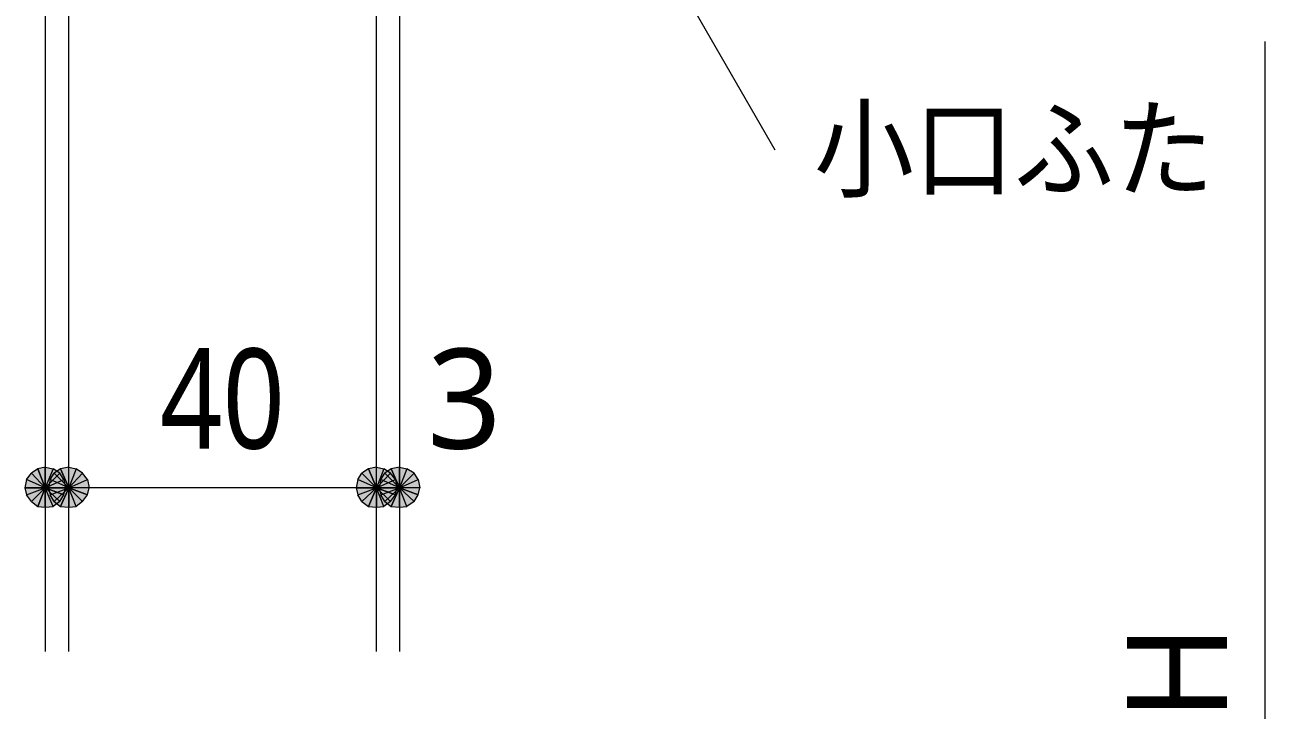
# Model space of a CAD drawing. Header units: millimetres. Extents: x 0 to 420, y 0 to 297.
# Drawn here: x 130.45 to 162.69, y 221.31 to 239.13 of the extents above; entities that cross this region are included whole.
import ezdxf
from ezdxf.enums import TextEntityAlignment as Align

# ---------------------------------------------------------------- set-up
doc = ezdxf.new("R2010")
doc.units = ezdxf.units.MM
doc.styles.add('kst32b', font='NotoSansJP-Variable.ttf')

msp = doc.modelspace()

# ---------------------------------------------------------------- hatches: boundary and pattern name
h = msp.add_hatch(color=7)
h.paths.add_polyline_path([(131.36, 227.478), (131.191, 227.584), (130.979, 227.097), (131.36, 227.478)])
h.paths.add_polyline_path([(131.191, 227.584), (130.979, 227.097), (130.979, 227.626), (131.191, 227.584)])
h.paths.add_polyline_path([(130.979, 227.097), (130.979, 227.626), (130.789, 227.584), (130.979, 227.097)])
h = msp.add_hatch(color=7)
h.paths.add_polyline_path([(131.953, 227.478), (131.784, 227.584), (131.593, 227.097), (131.953, 227.478)])
h.paths.add_polyline_path([(131.784, 227.584), (131.593, 227.097), (131.593, 227.626), (131.784, 227.584)])
h.paths.add_polyline_path([(131.593, 227.097), (131.593, 227.626), (131.382, 227.584), (131.593, 227.097)])
h = msp.add_hatch(color=7)
h.paths.add_polyline_path([(139.954, 227.478), (139.785, 227.584), (139.594, 227.097), (139.954, 227.478)])
h.paths.add_polyline_path([(139.785, 227.584), (139.594, 227.097), (139.594, 227.626), (139.785, 227.584)])
h.paths.add_polyline_path([(139.594, 227.097), (139.594, 227.626), (139.383, 227.584), (139.594, 227.097)])
h = msp.add_hatch(color=7)
h.paths.add_polyline_path([(140.568, 227.478), (140.377, 227.584), (140.187, 227.097), (140.568, 227.478)])
h.paths.add_polyline_path([(140.377, 227.584), (140.187, 227.097), (140.187, 227.626), (140.377, 227.584)])
h.paths.add_polyline_path([(140.187, 227.097), (140.187, 227.626), (139.975, 227.584), (140.187, 227.097)])
h = msp.add_hatch(color=7)
h.paths.add_polyline_path([(130.789, 227.584), (130.62, 227.478), (130.979, 227.097), (130.789, 227.584)])
h.paths.add_polyline_path([(130.62, 227.478), (130.979, 227.097), (130.493, 227.309), (130.62, 227.478)])
h.paths.add_polyline_path([(130.979, 227.097), (130.493, 227.309), (130.45, 227.097), (130.979, 227.097)])
h = msp.add_hatch(color=7)
h.paths.add_polyline_path([(131.466, 226.907), (131.509, 227.097), (130.979, 227.097), (131.466, 226.907)])
h.paths.add_polyline_path([(131.509, 227.097), (130.979, 227.097), (131.466, 227.309), (131.509, 227.097)])
h.paths.add_polyline_path([(130.979, 227.097), (131.466, 227.309), (131.36, 227.478), (130.979, 227.097)])
h = msp.add_hatch(color=7)
h.paths.add_polyline_path([(131.382, 227.584), (131.212, 227.478), (131.593, 227.097), (131.382, 227.584)])
h.paths.add_polyline_path([(131.212, 227.478), (131.593, 227.097), (131.106, 227.309), (131.212, 227.478)])
h.paths.add_polyline_path([(131.593, 227.097), (131.106, 227.309), (131.064, 227.097), (131.593, 227.097)])
h = msp.add_hatch(color=7)
h.paths.add_polyline_path([(132.08, 226.907), (132.122, 227.097), (131.593, 227.097), (132.08, 226.907)])
h.paths.add_polyline_path([(132.122, 227.097), (131.593, 227.097), (132.08, 227.309), (132.122, 227.097)])
h.paths.add_polyline_path([(131.593, 227.097), (132.08, 227.309), (131.953, 227.478), (131.593, 227.097)])
h = msp.add_hatch(color=7)
h.paths.add_polyline_path([(139.383, 227.584), (139.213, 227.478), (139.594, 227.097), (139.383, 227.584)])
h.paths.add_polyline_path([(139.213, 227.478), (139.594, 227.097), (139.107, 227.309), (139.213, 227.478)])
h.paths.add_polyline_path([(139.594, 227.097), (139.107, 227.309), (139.065, 227.097), (139.594, 227.097)])
h = msp.add_hatch(color=7)
h.paths.add_polyline_path([(140.081, 226.907), (140.123, 227.097), (139.594, 227.097), (140.081, 226.907)])
h.paths.add_polyline_path([(140.123, 227.097), (139.594, 227.097), (140.081, 227.309), (140.123, 227.097)])
h.paths.add_polyline_path([(139.594, 227.097), (140.081, 227.309), (139.954, 227.478), (139.594, 227.097)])
h = msp.add_hatch(color=7)
h.paths.add_polyline_path([(139.975, 227.584), (139.806, 227.478), (140.187, 227.097), (139.975, 227.584)])
h.paths.add_polyline_path([(139.806, 227.478), (140.187, 227.097), (139.7, 227.309), (139.806, 227.478)])
h.paths.add_polyline_path([(140.187, 227.097), (139.7, 227.309), (139.658, 227.097), (140.187, 227.097)])
h = msp.add_hatch(color=7)
h.paths.add_polyline_path([(140.674, 226.907), (140.716, 227.097), (140.187, 227.097), (140.674, 226.907)])
h.paths.add_polyline_path([(140.716, 227.097), (140.187, 227.097), (140.674, 227.309), (140.716, 227.097)])
h.paths.add_polyline_path([(140.187, 227.097), (140.674, 227.309), (140.568, 227.478), (140.187, 227.097)])
h = msp.add_hatch(color=7)
h.paths.add_polyline_path([(130.45, 227.097), (130.493, 226.907), (130.979, 227.097), (130.45, 227.097)])
h.paths.add_polyline_path([(130.493, 226.907), (130.979, 227.097), (130.62, 226.737), (130.493, 226.907)])
h.paths.add_polyline_path([(130.979, 227.097), (130.62, 226.737), (130.789, 226.61), (130.979, 227.097)])
for points in [[(130.789, 226.61), (130.979, 226.589), (130.979, 227.097), (130.789, 226.61)], [(131.382, 226.61), (131.593, 226.589), (131.593, 227.097), (131.382, 226.61)], [(139.383, 226.61), (139.594, 226.589), (139.594, 227.097), (139.383, 226.61)], [(139.975, 226.61), (140.187, 226.589), (140.187, 227.097), (139.975, 226.61)]]:
    msp.add_hatch(color=7).paths.add_polyline_path(points)
h = msp.add_hatch(color=7)
h.paths.add_polyline_path([(130.979, 226.589), (131.191, 226.61), (130.979, 227.097), (130.979, 226.589)])
h.paths.add_polyline_path([(131.191, 226.61), (130.979, 227.097), (131.36, 226.737), (131.191, 226.61)])
h.paths.add_polyline_path([(130.979, 227.097), (131.36, 226.737), (131.466, 226.907), (130.979, 227.097)])
h = msp.add_hatch(color=7)
h.paths.add_polyline_path([(131.064, 227.097), (131.106, 226.907), (131.593, 227.097), (131.064, 227.097)])
h.paths.add_polyline_path([(131.106, 226.907), (131.593, 227.097), (131.212, 226.737), (131.106, 226.907)])
h.paths.add_polyline_path([(131.593, 227.097), (131.212, 226.737), (131.382, 226.61), (131.593, 227.097)])
h = msp.add_hatch(color=7)
h.paths.add_polyline_path([(131.593, 226.589), (131.784, 226.61), (131.593, 227.097), (131.593, 226.589)])
h.paths.add_polyline_path([(131.784, 226.61), (131.593, 227.097), (131.953, 226.737), (131.784, 226.61)])
h.paths.add_polyline_path([(131.593, 227.097), (131.953, 226.737), (132.08, 226.907), (131.593, 227.097)])
h = msp.add_hatch(color=7)
h.paths.add_polyline_path([(139.065, 227.097), (139.107, 226.907), (139.594, 227.097), (139.065, 227.097)])
h.paths.add_polyline_path([(139.107, 226.907), (139.594, 227.097), (139.213, 226.737), (139.107, 226.907)])
h.paths.add_polyline_path([(139.594, 227.097), (139.213, 226.737), (139.383, 226.61), (139.594, 227.097)])
h = msp.add_hatch(color=7)
h.paths.add_polyline_path([(139.594, 226.589), (139.785, 226.61), (139.594, 227.097), (139.594, 226.589)])
h.paths.add_polyline_path([(139.785, 226.61), (139.594, 227.097), (139.954, 226.737), (139.785, 226.61)])
h.paths.add_polyline_path([(139.594, 227.097), (139.954, 226.737), (140.081, 226.907), (139.594, 227.097)])
h = msp.add_hatch(color=7)
h.paths.add_polyline_path([(139.658, 227.097), (139.7, 226.907), (140.187, 227.097), (139.658, 227.097)])
h.paths.add_polyline_path([(139.7, 226.907), (140.187, 227.097), (139.806, 226.737), (139.7, 226.907)])
h.paths.add_polyline_path([(140.187, 227.097), (139.806, 226.737), (139.975, 226.61), (140.187, 227.097)])
h = msp.add_hatch(color=7)
h.paths.add_polyline_path([(140.187, 226.589), (140.377, 226.61), (140.187, 227.097), (140.187, 226.589)])
h.paths.add_polyline_path([(140.377, 226.61), (140.187, 227.097), (140.568, 226.737), (140.377, 226.61)])
h.paths.add_polyline_path([(140.187, 227.097), (140.568, 226.737), (140.674, 226.907), (140.187, 227.097)])

# ---------------------------------------------------------------- linework, layer by layer
at = {"lineweight": 13}
for points in [[(141.372, 250.74), (149.945, 235.881)], [(140.187, 249.364), (140.187, 222.843)], [(131.593, 222.843), (131.593, 248.454)], [(139.594, 222.843), (139.594, 248.454)], [(130.979, 246.38), (130.979, 222.843)], [(162.687, 203.031), (162.687, 238.696)], [(140.187, 227.097), (139.594, 227.097), (131.593, 227.097), (130.979, 227.097)]]:
    msp.add_lwpolyline(points, dxfattribs=at)
at = {"lineweight": 0}
for points in [[(130.979, 227.097), (130.979, 227.626), (130.789, 227.584)], [(131.191, 227.584), (130.979, 227.097), (130.979, 227.626)], [(131.593, 227.097), (131.593, 227.626), (131.382, 227.584)], [(131.784, 227.584), (131.593, 227.097), (131.593, 227.626)], [(139.594, 227.097), (139.594, 227.626), (139.383, 227.584)], [(139.785, 227.584), (139.594, 227.097), (139.594, 227.626)], [(140.187, 227.097), (140.187, 227.626), (139.975, 227.584)], [(140.377, 227.584), (140.187, 227.097), (140.187, 227.626)], [(130.979, 227.097), (130.493, 227.309), (130.45, 227.097)], [(130.62, 227.478), (130.979, 227.097), (130.493, 227.309)], [(130.789, 227.584), (130.62, 227.478), (130.979, 227.097)], [(131.36, 227.478), (131.191, 227.584), (130.979, 227.097)], [(130.979, 227.097), (131.466, 227.309), (131.36, 227.478)], [(131.509, 227.097), (130.979, 227.097), (131.466, 227.309)], [(131.593, 227.097), (131.106, 227.309), (131.064, 227.097)], [(131.212, 227.478), (131.593, 227.097), (131.106, 227.309)], [(131.382, 227.584), (131.212, 227.478), (131.593, 227.097)], [(131.953, 227.478), (131.784, 227.584), (131.593, 227.097)], [(131.593, 227.097), (132.08, 227.309), (131.953, 227.478)], [(132.122, 227.097), (131.593, 227.097), (132.08, 227.309)], [(139.594, 227.097), (139.107, 227.309), (139.065, 227.097)], [(139.213, 227.478), (139.594, 227.097), (139.107, 227.309)], [(139.383, 227.584), (139.213, 227.478), (139.594, 227.097)], [(139.954, 227.478), (139.785, 227.584), (139.594, 227.097)], [(139.594, 227.097), (140.081, 227.309), (139.954, 227.478)], [(140.123, 227.097), (139.594, 227.097), (140.081, 227.309)], [(140.187, 227.097), (139.7, 227.309), (139.658, 227.097)], [(139.806, 227.478), (140.187, 227.097), (139.7, 227.309)], [(139.975, 227.584), (139.806, 227.478), (140.187, 227.097)], [(140.568, 227.478), (140.377, 227.584), (140.187, 227.097)], [(140.187, 227.097), (140.674, 227.309), (140.568, 227.478)], [(140.716, 227.097), (140.187, 227.097), (140.674, 227.309)], [(130.45, 227.097), (130.493, 226.907), (130.979, 227.097)], [(130.493, 226.907), (130.979, 227.097), (130.62, 226.737)], [(130.979, 227.097), (130.62, 226.737), (130.789, 226.61)], [(130.789, 226.61), (130.979, 226.589), (130.979, 227.097)], [(130.979, 226.589), (131.191, 226.61), (130.979, 227.097)], [(131.191, 226.61), (130.979, 227.097), (131.36, 226.737)], [(130.979, 227.097), (131.36, 226.737), (131.466, 226.907)], [(131.466, 226.907), (131.509, 227.097), (130.979, 227.097)], [(131.064, 227.097), (131.106, 226.907), (131.593, 227.097)], [(131.106, 226.907), (131.593, 227.097), (131.212, 226.737)], [(131.593, 227.097), (131.212, 226.737), (131.382, 226.61)], [(131.382, 226.61), (131.593, 226.589), (131.593, 227.097)], [(131.593, 226.589), (131.784, 226.61), (131.593, 227.097)], [(131.784, 226.61), (131.593, 227.097), (131.953, 226.737)], [(131.593, 227.097), (131.953, 226.737), (132.08, 226.907)], [(132.08, 226.907), (132.122, 227.097), (131.593, 227.097)], [(139.065, 227.097), (139.107, 226.907), (139.594, 227.097)], [(139.107, 226.907), (139.594, 227.097), (139.213, 226.737)], [(139.594, 227.097), (139.213, 226.737), (139.383, 226.61)], [(139.383, 226.61), (139.594, 226.589), (139.594, 227.097)], [(139.594, 226.589), (139.785, 226.61), (139.594, 227.097)], [(139.785, 226.61), (139.594, 227.097), (139.954, 226.737)], [(139.594, 227.097), (139.954, 226.737), (140.081, 226.907)], [(140.081, 226.907), (140.123, 227.097), (139.594, 227.097)], [(139.658, 227.097), (139.7, 226.907), (140.187, 227.097)], [(139.7, 226.907), (140.187, 227.097), (139.806, 226.737)], [(140.187, 227.097), (139.806, 226.737), (139.975, 226.61)], [(139.975, 226.61), (140.187, 226.589), (140.187, 227.097)], [(140.187, 226.589), (140.377, 226.61), (140.187, 227.097)], [(140.377, 226.61), (140.187, 227.097), (140.568, 226.737)], [(140.187, 227.097), (140.568, 226.737), (140.674, 226.907)], [(140.674, 226.907), (140.716, 227.097), (140.187, 227.097)]]:
    msp.add_lwpolyline(points, close=True, dxfattribs=at)

# ---------------------------------------------------------------- texts
at = {"style": 'kst32b'}
for s, height, p, p2 in [('小口ふた', 2.0791, (150.961, 234.865), (161.356, 234.865)), ('40', 2.5989, (133.964, 228.113), (137.212, 228.113))]:
    msp.add_text(s, height=height, dxfattribs=at).set_placement(p, p2, align=Align.FIT)
msp.add_text('3', height=2.599, dxfattribs=at).set_placement((140.907, 228.113))
msp.add_text('H', height=2.599, rotation=90, dxfattribs=at).set_placement((161.692, 221.043))

doc.saveas('drawing.dxf')
